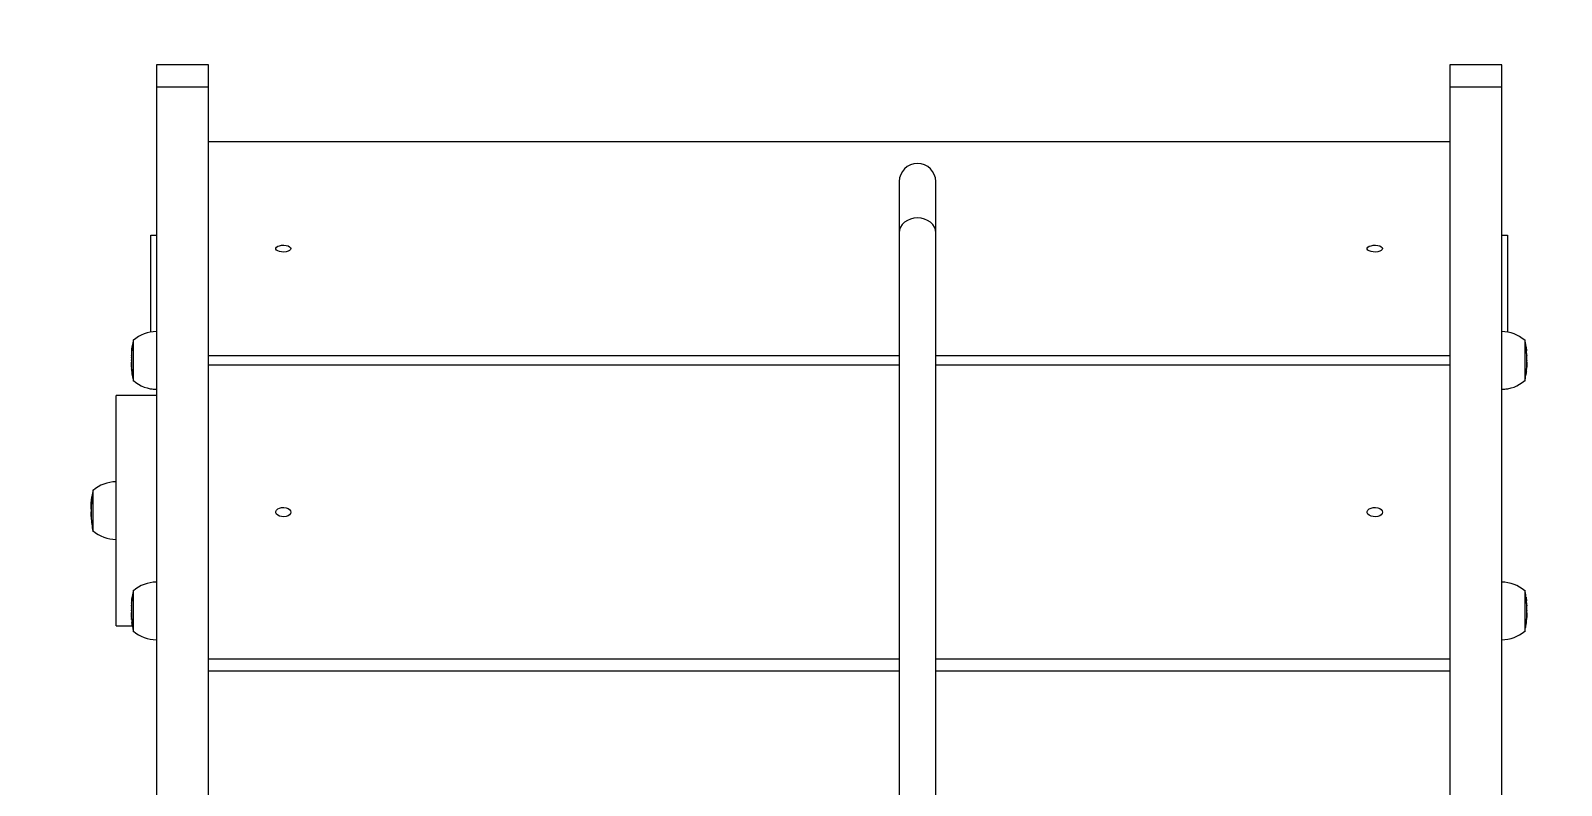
# Model space of a CAD drawing. Header units: millimetres. Extents: x -5010 to 6597, y -5069 to 5109.
# Drawn here: x 2486 to 3283, y 1344 to 1736 of the extents above; entities that cross this region are included whole.
import ezdxf

# ---------------------------------------------------------------- set-up
doc = ezdxf.new("R2010")
doc.units = ezdxf.units.MM
for name, color, linetype in [('DIKOM_ОБЪЕКТ', 7, 'Continuous'), ('DIKOM_РАЗМЕР_ЗОНА', 7, 'Continuous'), ('DIKOM_РАЗМЕР_ОБЪЕКТА', 7, 'Continuous')]:
    doc.layers.add(name, color=color, linetype=linetype)
doc.styles.add('style1', font='arial.ttf', dxfattribs={"width": 0.8})
doc.dimstyles.new('1-50', dxfattribs={"dimtxt": 300, "dimasz": 200, "dimexe": 100, "dimexo": 0, "dimgap": 100, "dimtad": 1, "dimtxsty": 'style1', "dimcen": 200, "dimclrd": 7, "dimclre": 7, "dimclrt": 7, "dimadec": 1, "dimazin": 2, "dimtfac": 1, "dimtmove": 0, "dimatfit": 2, "dimfxl": 0, "dimlwd": 25, "dimlwe": 18, "dimarcsym": 0})

# ---------------------------------------------------------------- blocks, each defined once
blk = doc.blocks.new('*D9')
at = {"layer": 'Defpoints', "color": 0, "transparency": 16777216}
for p in [(291.32, 3608.64), (3201.56, -2426.59), (4391.23, -2426.59)]:
    blk.add_point(p, dxfattribs=at)
at = {"layer": 'DIKOM_РАЗМЕР_ОБЪЕКТА', "color": 7, "lineweight": 18, "transparency": 16777216}
for p, q in [((291.32, 3608.64), (4491.23, 3608.64)), ((3201.56, -2426.59), (4491.23, -2426.59))]:
    blk.add_line(p, q, dxfattribs=at)
at = {"layer": 'DIKOM_РАЗМЕР_ОБЪЕКТА', "color": 7, "lineweight": 25, "transparency": 16777216}
blk.add_line((4391.23, 3408.64), (4391.23, -2226.59), dxfattribs=at)
at = {"layer": 'DIKOM_РАЗМЕР_ОБЪЕКТА', "color": 7, "transparency": 16777216}
for points in [[(4357.9, 3408.64), (4424.56, 3408.64), (4391.23, 3608.64)], [(4357.9, -2226.59), (4424.56, -2226.59), (4391.23, -2426.59)]]:
    blk.add_solid(points, dxfattribs=at)
at = {"layer": 'DIKOM_РАЗМЕР_ОБЪЕКТА', "color": 7, "transparency": 16777216, "insert": (4061.47, 287.26), "char_height": 300, "attachment_point": 5, "rotation": 90, "style": 'style1'}
blk.add_mtext('{\\H1.5x;6000}', dxfattribs=at)
blk = doc.blocks.new('*D11')
at = {"layer": 'Defpoints', "color": 0, "transparency": 16777216}
for p in [(97.81, 5108.64), (2495.56, -4426.59), (6497.47, -4426.59)]:
    blk.add_point(p, dxfattribs=at)
at = {"layer": 'DIKOM_РАЗМЕР_ЗОНА', "color": 7, "lineweight": 18, "transparency": 16777216}
for p, q in [((97.81, 5108.64), (6597.47, 5108.64)), ((2495.56, -4426.59), (6597.47, -4426.59))]:
    blk.add_line(p, q, dxfattribs=at)
at = {"layer": 'DIKOM_РАЗМЕР_ЗОНА', "color": 7, "lineweight": 25, "transparency": 16777216}
blk.add_line((6497.47, 4908.64), (6497.47, -4226.59), dxfattribs=at)
at = {"layer": 'DIKOM_РАЗМЕР_ЗОНА', "color": 7, "transparency": 16777216}
for points in [[(6464.13, 4908.64), (6530.8, 4908.64), (6497.47, 5108.64)], [(6464.13, -4226.59), (6530.8, -4226.59), (6497.47, -4426.59)]]:
    blk.add_solid(points, dxfattribs=at)
at = {"layer": 'DIKOM_РАЗМЕР_ЗОНА', "color": 7, "transparency": 16777216, "insert": (6167.71, -51.55), "char_height": 300, "attachment_point": 5, "rotation": 90, "style": 'style1'}
blk.add_mtext('{\\H1.5x;9500}', dxfattribs=at)

msp = doc.modelspace()

# ---------------------------------------------------------------- linework, layer by layer
at = {"layer": 'DIKOM_ОБЪЕКТ', "color": 7, "linetype": 'Continuous', "lineweight": 15}
for p, q in [((2578.559, 1718.636), (2551.559, 1718.636)), ((2551.559, 1718.636), (2551.559, 1707.1)), ((2578.559, 1707.1), (2578.559, 1718.636)), ((3251.559, 1718.636), (3224.559, 1718.636)), ((3224.559, 1718.636), (3224.559, 1707.1)), ((3251.559, 1707.1), (3251.559, 1718.636)), ((2551.559, 1707.1), (2578.559, 1707.1)), ((2551.559, 1707.1), (2551.559, 563.856)), ((2578.559, 567.272), (2578.559, 1707.1)), ((3224.559, 1707.1), (3251.559, 1707.1)), ((3224.559, 1707.1), (3224.559, 572.229)), ((3251.559, 568.812), (3251.559, 1707.1)), ((3224.559, 1678.48), (2578.559, 1678.48)), ((2938.059, 1657.773), (2938.059, 1631.103)), ((2957.059, 1631.103), (2957.059, 1657.773)), ((2548.559, 1579.439), (2548.559, 1629.851)), ((2548.559, 1629.851), (2551.559, 1629.851)), ((2938.059, 1631.103), (2938.059, 806.881)), ((2957.059, 806.881), (2957.059, 1631.103)), ((3251.559, 1629.851), (3254.559, 1629.851)), ((3254.559, 1629.851), (3254.559, 1579.439)), ((2538.901, 1571.857), (2538.887, 1571.785)), ((2538.91, 1571.857), (2538.901, 1571.857)), ((2538.954, 1572.241), (2538.978, 1572.343)), ((2539.559, 1553.907), (2539.559, 1575.507)), ((3263.559, 1575.507), (3263.559, 1565.577)), ((3264.148, 1572.324), (3264.163, 1572.241)), ((3264.174, 1572.183), (3264.17, 1572.166)), ((3264.216, 1571.838), (3264.224, 1571.838)), ((2538.507, 1566.146), (2538.507, 1566.312)), ((2538.507, 1566.171), (2538.507, 1565.135)), ((2538.507, 1565.054), (2538.507, 1563.99)), ((2538.507, 1563.99), (2538.507, 1563.676)), ((2538.507, 1563.647), (2538.507, 1563.233)), ((2538.509, 1564.618), (2538.508, 1565.049)), ((2538.524, 1567.362), (2538.544, 1567.495)), ((2538.579, 1568.31), (2538.557, 1568.183)), ((2538.581, 1568.639), (2538.605, 1568.764)), ((2578.559, 1567.334), (2938.059, 1567.334)), ((2938.059, 1562.213), (2578.559, 1562.213)), ((2957.059, 1567.334), (3224.559, 1567.334)), ((3224.559, 1562.213), (2957.059, 1562.213)), ((3263.559, 1565.577), (3263.559, 1553.907)), ((3264.52, 1568.744), (3264.535, 1568.639)), ((3264.56, 1568.183), (3264.546, 1568.291)), ((3264.58, 1567.476), (3264.592, 1567.362)), ((3264.611, 1565.177), (3264.611, 1565.335)), ((3264.611, 1564.68), (3264.611, 1564.565)), ((3264.611, 1563.808), (3264.611, 1563.705)), ((3264.612, 1565.336), (3264.612, 1566.182)), ((3264.612, 1566.158), (3264.612, 1566.169)), ((3264.612, 1564.679), (3264.612, 1564.794)), ((3264.612, 1563.858), (3264.612, 1564.679)), ((3264.612, 1563.796), (3264.612, 1563.858)), ((3264.612, 1563.233), (3264.612, 1563.539)), ((2538.575, 1560.875), (2538.572, 1560.919)), ((2538.664, 1559.917), (2538.662, 1559.932)), ((2538.724, 1559.189), (2538.664, 1559.917)), ((2538.699, 1559.721), (2538.753, 1558.697)), ((2538.793, 1558.345), (2538.931, 1557.703)), ((2538.937, 1557.49), (2538.861, 1557.966)), ((2538.938, 1557.481), (2538.937, 1557.49)), ((2538.961, 1557.49), (2538.937, 1557.49)), ((2538.963, 1557.481), (2538.938, 1557.481)), ((3264.211, 1557.585), (3264.302, 1558.511)), ((3264.325, 1558.436), (3264.263, 1557.965)), ((3264.354, 1558.968), (3264.424, 1559.474)), ((3264.389, 1559.064), (3264.365, 1558.795)), ((2551.559, 1546.573), (2530.559, 1546.573)), ((2530.559, 1426.573), (2530.559, 1546.573)), ((2548.559, 1549.851), (2548.559, 1549.976)), ((2549.4, 1549.851), (2548.559, 1549.851)), ((3254.559, 1549.851), (3253.719, 1549.851)), ((3254.559, 1549.976), (3254.559, 1549.851)), ((2517.953, 1491.631), (2517.901, 1491.631)), ((2518.559, 1475.773), (2518.559, 1497.373)), ((2517.507, 1488.048), (2517.507, 1487.835)), ((2517.507, 1487.822), (2517.507, 1487.795)), ((2517.507, 1487.812), (2517.507, 1487.819)), ((2517.507, 1487.771), (2517.507, 1487.806)), ((2517.507, 1487.274), (2517.507, 1486.415)), ((2517.507, 1485.929), (2517.507, 1485.212)), ((2517.507, 1485.212), (2517.507, 1485.105)), ((2517.507, 1485.105), (2517.507, 1485.099)), ((2517.509, 1485.336), (2517.508, 1485.932)), ((2517.511, 1488.292), (2517.513, 1488.62)), ((2517.531, 1483.701), (2517.546, 1483.299)), ((2538.97, 1442.035), (2538.978, 1442.114)), ((2539.559, 1423.587), (2539.559, 1445.187)), ((3263.559, 1445.187), (3263.559, 1436.438)), ((2538.507, 1435.793), (2538.507, 1435.985)), ((2538.507, 1435.821), (2538.507, 1434.893)), ((2538.507, 1434.867), (2538.507, 1433.818)), ((2538.507, 1433.818), (2538.507, 1433.438)), ((2538.509, 1434.506), (2538.508, 1434.865)), ((2538.529, 1436.879), (2538.523, 1437.007)), ((2538.528, 1437.082), (2538.544, 1437.339)), ((2538.579, 1438.143), (2538.562, 1437.915)), ((2538.588, 1438.378), (2538.605, 1438.589)), ((2538.904, 1441.59), (2538.901, 1441.59)), ((3263.559, 1436.438), (3263.559, 1423.587)), ((3264.222, 1441.546), (3264.224, 1441.546)), ((3264.52, 1438.544), (3264.53, 1438.378)), ((3264.556, 1437.915), (3264.546, 1438.098)), ((3264.58, 1437.294), (3264.59, 1437.081)), ((3264.611, 1435.03), (3264.611, 1435.176)), ((3264.611, 1434.522), (3264.611, 1434.427)), ((3264.612, 1435.192), (3264.612, 1435.862)), ((3264.612, 1433.674), (3264.612, 1434.525)), ((2530.559, 1426.573), (2538.99, 1426.573)), ((2538.507, 1433.438), (2538.507, 1432.912)), ((2538.575, 1430.624), (2538.572, 1430.622)), ((2538.664, 1429.817), (2538.662, 1429.831)), ((2538.699, 1429.682), (2538.753, 1428.399)), ((2538.764, 1428.294), (2538.747, 1428.565)), ((2538.793, 1428.058), (2538.931, 1427.694)), ((2538.937, 1427.421), (2538.816, 1427.844)), ((2538.938, 1427.412), (2538.937, 1427.421)), ((2538.97, 1427.421), (2538.937, 1427.421)), ((2538.972, 1427.412), (2538.938, 1427.412)), ((3264.18, 1426.921), (3264.182, 1426.93)), ((3264.182, 1426.93), (3264.302, 1428.464)), ((3264.325, 1428.272), (3264.188, 1426.985)), ((3264.354, 1428.914), (3264.442, 1429.258)), ((3264.402, 1428.86), (3264.365, 1428.631)), ((3264.567, 1431.028), (3264.568, 1431.008)), ((3264.612, 1433.35), (3264.612, 1433.674)), ((3264.612, 1432.912), (3264.612, 1433.332)), ((2578.559, 1409.438), (2938.059, 1409.438)), ((2938.059, 1403.055), (2578.559, 1403.055)), ((2957.059, 1409.438), (3224.559, 1409.438)), ((3224.559, 1403.055), (2957.059, 1403.055))]:
    msp.add_line(p, q, dxfattribs=at)
at = {"layer": 'DIKOM_ОБЪЕКТ', "color": 7, "linetype": 'Continuous', "lineweight": 15, "flags": 128}
for points in [[(2947.559, 1638.914), (2945.706, 1638.764), (2943.924, 1638.319), (2942.281, 1637.597), (2940.842, 1636.626), (2939.66, 1635.442), (2938.782, 1634.092), (2938.242, 1632.627), (2938.059, 1631.103)], [(2957.059, 1631.103), (2956.877, 1632.627), (2956.336, 1634.092), (2955.458, 1635.442), (2954.277, 1636.626), (2952.837, 1637.597), (2951.195, 1638.319), (2949.413, 1638.764), (2947.559, 1638.914)], [(2621.559, 1622.907), (2621.381, 1622.383), (2620.864, 1621.905), (2620.053, 1621.517), (2619.021, 1621.252), (2617.858, 1621.134), (2616.669, 1621.173), (2615.559, 1621.367), (2614.627, 1621.697), (2613.955, 1622.135), (2613.604, 1622.642), (2613.604, 1623.172), (2613.955, 1623.679), (2614.627, 1624.117), (2615.559, 1624.447), (2616.669, 1624.641), (2617.858, 1624.68), (2619.021, 1624.562), (2620.053, 1624.297), (2620.864, 1623.909), (2621.381, 1623.431), (2621.559, 1622.907)], [(3189.559, 1622.907), (3189.382, 1622.383), (3188.864, 1621.905), (3188.053, 1621.517), (3187.021, 1621.252), (3185.858, 1621.134), (3184.669, 1621.173), (3183.559, 1621.367), (3182.627, 1621.697), (3181.955, 1622.135), (3181.604, 1622.642), (3181.604, 1623.172), (3181.955, 1623.679), (3182.627, 1624.117), (3183.559, 1624.447), (3184.669, 1624.641), (3185.858, 1624.68), (3187.021, 1624.562), (3188.053, 1624.297), (3188.864, 1623.909), (3189.382, 1623.431), (3189.559, 1622.907)], [(2621.559, 1485.825), (2621.381, 1485.105), (2620.864, 1484.448), (2620.053, 1483.914), (2619.021, 1483.55), (2617.858, 1483.388), (2616.669, 1483.442), (2615.559, 1483.709), (2614.627, 1484.163), (2613.955, 1484.765), (2613.604, 1485.461), (2613.604, 1486.19), (2613.955, 1486.886), (2614.627, 1487.488), (2615.559, 1487.942), (2616.669, 1488.209), (2617.858, 1488.263), (2619.021, 1488.101), (2620.053, 1487.737), (2620.864, 1487.202), (2621.381, 1486.546), (2621.559, 1485.825)], [(3189.559, 1485.825), (3189.382, 1485.105), (3188.864, 1484.448), (3188.053, 1483.914), (3187.021, 1483.55), (3185.858, 1483.388), (3184.669, 1483.442), (3183.559, 1483.709), (3182.627, 1484.163), (3181.955, 1484.765), (3181.604, 1485.461), (3181.604, 1486.19), (3181.955, 1486.886), (3182.627, 1487.488), (3183.559, 1487.942), (3184.669, 1488.209), (3185.858, 1488.263), (3187.021, 1488.101), (3188.053, 1487.737), (3188.864, 1487.202), (3189.382, 1486.546), (3189.559, 1485.825)]]:
    msp.add_lwpolyline(points, dxfattribs=at)
at = {"layer": 'DIKOM_ОБЪЕКТ', "color": 7, "linetype": 'Continuous', "lineweight": 15}
for centre, radius, start, end in [((2947.559, 1657.773), 9.5, 0, 180), ((2551.719, 1561.031), 18.677, 90.490933, 130.621157), ((3251.399, 1561.031), 18.677, 49.378843, 89.509067), ((2580.342, 1566.182), 41.836, 175.755612, 176.636027), ((2580.342, 1566.182), 41.836, 172.301552, 175.091413), ((2580.342, 1566.182), 41.836, 167.120378, 171.66963), ((3222.776, 1566.182), 41.836, 8.33127, 12.879622), ((3222.776, 1566.182), 41.836, 5.033152, 7.70001), ((3222.776, 1566.182), 41.836, 3.364492, 4.432752), ((2580.342, 1563.233), 41.836, 180, 182.588895), ((2580.342, 1566.182), 41.836, 177.260967, 178.384277), ((3222.776, 1566.182), 41.836, 1.613414, 2.73855), ((3222.776, 1563.233), 41.836, 357.383287, 0), ((3222.776, 1566.182), 41.836, 0, 0.988827), ((2580.342, 1563.233), 41.836, 183.167575, 184.090774), ((2580.342, 1563.233), 41.836, 184.717751, 185.549257), ((2580.342, 1563.233), 41.836, 186.153984, 186.732054), ((2580.342, 1563.233), 41.836, 187.237935, 188.115796), ((2580.342, 1563.233), 41.836, 188.747399, 192.879622), ((2551.719, 1568.384), 18.677, 229.378843, 269.509067), ((3251.399, 1568.384), 18.677, 270.490933, 310.621157), ((3222.776, 1563.233), 41.836, 347.120378, 351.252933), ((3222.776, 1563.233), 41.836, 351.885314, 352.238137), ((3222.776, 1563.233), 41.836, 352.763065, 354.280212), ((3222.776, 1563.233), 41.836, 354.84443, 355.283856), ((3222.776, 1563.233), 41.836, 355.910634, 356.755211), ((2530.719, 1482.897), 18.677, 90.490933, 130.621157), ((2559.342, 1488.048), 41.836, 167.120378, 176.641314), ((2559.342, 1488.048), 41.836, 178.857207, 180), ((2559.342, 1485.099), 41.836, 182.462321, 192.879622), ((2530.719, 1490.25), 18.677, 229.378843, 269.509067), ((2580.342, 1435.862), 41.836, 167.120378, 171.511071), ((2551.719, 1430.71), 18.677, 90.490933, 130.621157), ((3251.399, 1430.71), 18.677, 49.378843, 89.509067), ((3222.776, 1435.862), 41.836, 8.489342, 12.879622), ((2580.342, 1435.862), 41.836, 177.188173, 178.32886), ((2580.342, 1435.862), 41.836, 175.421313, 176.553661), ((2580.342, 1435.862), 41.836, 173.674051, 174.682442), ((3222.776, 1435.862), 41.836, 5.799076, 6.272076), ((3222.776, 1435.862), 41.836, 3.446582, 4.766162), ((3222.776, 1435.862), 41.836, 1.668721, 2.811062), ((3222.776, 1435.862), 41.836, 0, 1.034555), ((2580.342, 1432.912), 41.836, 180, 182.499669), ((2580.342, 1432.912), 41.836, 183.131534, 184.18398), ((2580.342, 1432.912), 41.836, 184.820767, 185.967234), ((2580.342, 1432.912), 41.836, 187.058522, 187.773486), ((2580.342, 1432.912), 41.836, 189.39456, 192.879622), ((3222.776, 1432.912), 41.836, 347.120378, 350.707493), ((3222.776, 1432.912), 41.836, 350.707493, 351.087984), ((3222.776, 1432.912), 41.836, 352.238058, 354.440524), ((3222.776, 1432.912), 41.836, 354.99007, 355.181532), ((3222.776, 1432.912), 41.836, 355.817145, 356.770486), ((3222.776, 1432.912), 41.836, 357.392556, 0), ((2551.719, 1438.064), 18.677, 229.378843, 269.509067), ((3251.399, 1438.064), 18.677, 270.490933, 310.621157)]:
    msp.add_arc(centre, radius, start, end, dxfattribs=at)
for points, knots in [([(2538.818, 1571.132), (2538.795, 1570.931), (2538.757, 1570.598), (2538.708, 1570.141), (2538.67, 1569.778), (2538.641, 1569.496), (2538.626, 1569.346), (2538.624, 1569.315), (2538.624, 1569.304)], [0, 0, 0, 0, 0.2166887, 0.3588373, 0.5009903, 0.6880007, 0.8806946, 1, 1, 1, 1]), ([(2538.66, 1569.758), (2538.662, 1569.781), (2538.665, 1569.819), (2538.686, 1570.024), (2538.711, 1570.248), (2538.743, 1570.545), (2538.775, 1570.84), (2538.797, 1571.034), (2538.806, 1571.106)], [0, 0, 0, 0, 0.2786985, 0.4466567, 0.5832019, 0.7204784, 0.8955489, 1, 1, 1, 1]), ([(2538.806, 1571.106), (2538.821, 1571.229), (2538.85, 1571.479), (2538.884, 1571.729), (2538.901, 1571.857)], [0, 0, 0, 0, 0.4883485, 1, 1, 1, 1]), ([(2538.978, 1572.343), (2538.949, 1572.136), (2538.891, 1571.733), (2538.842, 1571.329), (2538.818, 1571.132)], [0, 0, 0, 0, 0.5122525, 1, 1, 1, 1]), ([(3264.315, 1571.061), (3264.29, 1571.267), (3264.239, 1571.689), (3264.179, 1572.109), (3264.148, 1572.324)], [0, 0, 0, 0, 0.4894052, 1, 1, 1, 1]), ([(3264.224, 1571.838), (3264.241, 1571.708), (3264.275, 1571.453), (3264.305, 1571.197), (3264.32, 1571.072)], [0, 0, 0, 0, 0.5102534, 1, 1, 1, 1]), ([(3264.485, 1569.416), (3264.483, 1569.442), (3264.48, 1569.495), (3264.456, 1569.737), (3264.423, 1570.063), (3264.376, 1570.519), (3264.337, 1570.863), (3264.315, 1571.061)], [0, 0, 0, 0, 0.1783423, 0.3748855, 0.5363594, 0.7344209, 1, 1, 1, 1]), ([(3264.32, 1571.072), (3264.338, 1570.916), (3264.367, 1570.661), (3264.404, 1570.319), (3264.431, 1570.054), (3264.453, 1569.834), (3264.456, 1569.78), (3264.458, 1569.747)], [0, 0, 0, 0, 0.2343347, 0.3806659, 0.5272989, 0.7176223, 1, 1, 1, 1]), ([(2538.513, 1566.907), (2538.509, 1566.413), (2538.505, 1565.863), (2538.509, 1565.313), (2538.509, 1565.256)], [0, 0, 0, 0, 0.8969009, 1, 1, 1, 1]), ([(2538.507, 1564), (2538.508, 1563.901), (2538.508, 1563.704), (2538.518, 1563.225), (2538.527, 1562.872), (2538.531, 1562.692)], [0, 0, 0, 0, 0.3332597, 0.6619933, 1, 1, 1, 1]), ([(2538.523, 1562.655), (2538.52, 1562.806), (2538.514, 1563.086), (2538.508, 1563.429), (2538.506, 1563.665), (2538.507, 1563.724), (2538.508, 1563.752)], [0, 0, 0, 0, 0.2868986, 0.5290098, 0.7711798, 1, 1, 1, 1]), ([(2538.509, 1565.256), (2538.509, 1565.15), (2538.509, 1564.937), (2538.509, 1564.724), (2538.509, 1564.618)], [0, 0, 0, 0, 0.4999037, 1, 1, 1, 1]), ([(2538.53, 1567.042), (2538.525, 1567.019), (2538.515, 1566.974), (2538.514, 1566.929), (2538.513, 1566.907)], [0, 0, 0, 0, 0.4984921, 1, 1, 1, 1]), ([(2538.551, 1561.328), (2538.551, 1561.358), (2538.552, 1561.408), (2538.547, 1561.676), (2538.539, 1562.001), (2538.531, 1562.348), (2538.525, 1562.569), (2538.523, 1562.655)], [0, 0, 0, 0, 0.3018648, 0.4914063, 0.6810494, 0.876402, 1, 1, 1, 1]), ([(2538.544, 1567.495), (2538.541, 1567.422), (2538.536, 1567.271), (2538.532, 1567.12), (2538.53, 1567.042)], [0, 0, 0, 0, 0.4835963, 1, 1, 1, 1]), ([(2538.531, 1562.692), (2538.537, 1562.483), (2538.547, 1562.099), (2538.561, 1561.589), (2538.57, 1561.204), (2538.575, 1560.95), (2538.575, 1560.9), (2538.575, 1560.875)], [0, 0, 0, 0, 0.2252869, 0.4129411, 0.6000969, 0.800092, 1, 1, 1, 1]), ([(2538.55, 1561.341), (2538.55, 1561.336), (2538.551, 1561.304), (2538.551, 1561.317), (2538.551, 1561.328)], [0, 0, 0, 0, 0.1664421, 1, 1, 1, 1]), ([(2538.605, 1568.764), (2538.601, 1568.692), (2538.591, 1568.541), (2538.583, 1568.39), (2538.579, 1568.31)], [0, 0, 0, 0, 0.4760078, 1, 1, 1, 1]), ([(3264.546, 1568.291), (3264.541, 1568.371), (3264.533, 1568.522), (3264.524, 1568.673), (3264.52, 1568.744)], [0, 0, 0, 0, 0.524535, 1, 1, 1, 1]), ([(3264.544, 1560.857), (3264.545, 1560.903), (3264.546, 1560.981), (3264.557, 1561.393), (3264.571, 1561.857), (3264.584, 1562.311), (3264.59, 1562.58), (3264.592, 1562.673)], [0, 0, 0, 0, 0.3033035, 0.5042055, 0.7052256, 0.8981826, 1, 1, 1, 1]), ([(3264.599, 1562.645), (3264.595, 1562.465), (3264.588, 1562.157), (3264.578, 1561.776), (3264.571, 1561.502), (3264.568, 1561.355), (3264.568, 1561.323), (3264.567, 1561.309)], [0, 0, 0, 0, 0.256102, 0.4370405, 0.617793, 0.8434691, 1, 1, 1, 1]), ([(3264.593, 1567.023), (3264.591, 1567.101), (3264.587, 1567.252), (3264.582, 1567.403), (3264.58, 1567.476)], [0, 0, 0, 0, 0.5157651, 1, 1, 1, 1]), ([(3264.592, 1562.673), (3264.598, 1562.904), (3264.606, 1563.303), (3264.612, 1563.706), (3264.611, 1563.835), (3264.611, 1563.873)], [0, 0, 0, 0, 0.4902498, 0.8509727, 1, 1, 1, 1]), ([(3264.605, 1566.924), (3264.604, 1566.941), (3264.602, 1566.973), (3264.596, 1567.006), (3264.593, 1567.023)], [0, 0, 0, 0, 0.5020747, 1, 1, 1, 1]), ([(3264.611, 1563.697), (3264.611, 1563.642), (3264.612, 1563.532), (3264.61, 1563.227), (3264.605, 1562.913), (3264.6, 1562.717), (3264.599, 1562.645)], [0, 0, 0, 0, 0.2895982, 0.5802004, 0.8460227, 1, 1, 1, 1]), ([(3264.611, 1564.565), (3264.611, 1564.655), (3264.611, 1564.757), (3264.611, 1564.961), (3264.611, 1565.075), (3264.611, 1565.177)], [0, 0, 0, 0, 0.4435769, 0.5000968, 1, 1, 1, 1]), ([(2538.618, 1560.248), (2538.616, 1560.26), (2538.604, 1560.32), (2538.625, 1560.38), (2538.641, 1560.427)], [0, 0, 0, 0, 0.2146613, 1, 1, 1, 1]), ([(2538.641, 1560.427), (2538.65, 1560.306), (2538.668, 1560.071), (2538.689, 1559.836), (2538.699, 1559.721)], [0, 0, 0, 0, 0.5130039, 1, 1, 1, 1]), ([(2538.93, 1557.329), (2538.927, 1557.34), (2538.914, 1557.391), (2538.928, 1557.442), (2538.938, 1557.481)], [0, 0, 0, 0, 0.2260536, 1, 1, 1, 1]), ([(2538.931, 1557.703), (2538.944, 1557.607), (2538.974, 1557.398), (2539.006, 1557.188), (2539.023, 1557.074)], [0, 0, 0, 0, 0.4560082, 1, 1, 1, 1]), ([(2539.023, 1557.074), (2539.005, 1557.027), (2538.979, 1556.96), (2538.995, 1556.893), (2539, 1556.873)], [0, 0, 0, 0, 0.700329, 1, 1, 1, 1]), ([(3264.103, 1557.055), (3264.116, 1557.14), (3264.139, 1557.291), (3264.161, 1557.442), (3264.171, 1557.508)], [0, 0, 0, 0, 0.5632054, 1, 1, 1, 1]), ([(3264.119, 1556.873), (3264.123, 1556.887), (3264.141, 1556.948), (3264.12, 1557.008), (3264.103, 1557.055)], [0, 0, 0, 0, 0.2273891, 1, 1, 1, 1]), ([(3264.171, 1557.508), (3264.184, 1557.469), (3264.204, 1557.409), (3264.192, 1557.35), (3264.188, 1557.329)], [0, 0, 0, 0, 0.6575202, 1, 1, 1, 1]), ([(3264.302, 1558.511), (3264.311, 1558.587), (3264.329, 1558.74), (3264.346, 1558.892), (3264.354, 1558.968)], [0, 0, 0, 0, 0.5017473, 1, 1, 1, 1]), ([(3264.338, 1558.668), (3264.337, 1558.63), (3264.334, 1558.573), (3264.329, 1558.495), (3264.327, 1558.456), (3264.325, 1558.436)], [0, 0, 0, 0, 0.4999999, 0.74998, 1, 1, 1, 1]), ([(3264.339, 1558.677), (3264.339, 1558.676), (3264.339, 1558.673), (3264.338, 1558.67), (3264.338, 1558.668)], [0, 0, 0, 0, 0.5446945, 1, 1, 1, 1]), ([(3264.365, 1558.795), (3264.361, 1558.774), (3264.355, 1558.741), (3264.346, 1558.701), (3264.341, 1558.685), (3264.339, 1558.677)], [0, 0, 0, 0, 0.4997087, 0.7497396, 1, 1, 1, 1]), ([(3264.449, 1559.955), (3264.455, 1560.027), (3264.467, 1560.178), (3264.479, 1560.329), (3264.485, 1560.408)], [0, 0, 0, 0, 0.4773366, 1, 1, 1, 1]), ([(3264.466, 1559.792), (3264.468, 1559.806), (3264.477, 1559.861), (3264.461, 1559.915), (3264.449, 1559.955)], [0, 0, 0, 0, 0.26661, 1, 1, 1, 1]), ([(3264.485, 1560.408), (3264.496, 1560.361), (3264.519, 1560.267), (3264.491, 1560.173), (3264.478, 1560.126)], [0, 0, 0, 0, 0.5000807, 1, 1, 1, 1]), ([(2517.539, 1489.68), (2517.531, 1489.356), (2517.514, 1488.708), (2517.534, 1488.06), (2517.544, 1487.737)], [0, 0, 0, 0, 0.5000938, 1, 1, 1, 1]), ([(2517.526, 1489.302), (2517.528, 1489.367), (2517.531, 1489.493), (2517.536, 1489.619), (2517.539, 1489.68)], [0, 0, 0, 0, 0.5157459, 1, 1, 1, 1]), ([(2517.579, 1488.417), (2517.567, 1488.741), (2517.543, 1489.389), (2517.563, 1490.036), (2517.573, 1490.36)], [0, 0, 0, 0, 0.4999091, 1, 1, 1, 1]), ([(2517.573, 1490.36), (2517.577, 1490.427), (2517.585, 1490.553), (2517.594, 1490.679), (2517.599, 1490.738)], [0, 0, 0, 0, 0.5243137, 1, 1, 1, 1]), ([(2517.599, 1490.738), (2517.588, 1490.415), (2517.567, 1489.767), (2517.592, 1489.119), (2517.605, 1488.795)], [0, 0, 0, 0, 0.5000845, 1, 1, 1, 1]), ([(2517.624, 1490.323), (2517.626, 1490.518), (2517.63, 1490.805), (2517.662, 1491.326), (2517.695, 1491.741), (2517.742, 1492.205), (2517.781, 1492.502), (2517.804, 1492.671)], [0, 0, 0, 0, 0.3342918, 0.4935228, 0.6243622, 0.7848236, 1, 1, 1, 1]), ([(2517.643, 1489.973), (2517.636, 1490.023), (2517.626, 1490.105), (2517.624, 1490.263), (2517.624, 1490.323)], [0, 0, 0, 0, 0.6176012, 1, 1, 1, 1]), ([(2517.798, 1492.481), (2517.78, 1492.35), (2517.751, 1492.137), (2517.715, 1491.787), (2517.688, 1491.461), (2517.666, 1491.095), (2517.66, 1490.853), (2517.66, 1490.721), (2517.66, 1490.696)], [0, 0, 0, 0, 0.219669, 0.3568523, 0.4942955, 0.6727024, 0.9374248, 1, 1, 1, 1]), ([(2517.66, 1490.696), (2517.662, 1490.592), (2517.665, 1490.427), (2517.686, 1490.362), (2517.711, 1490.401), (2517.743, 1490.557), (2517.775, 1490.784), (2517.797, 1490.945), (2517.806, 1491.005)], [0, 0, 0, 0, 0.2786935, 0.4466972, 0.5832185, 0.7205045, 0.8955704, 1, 1, 1, 1]), ([(2517.818, 1490.772), (2517.795, 1490.603), (2517.757, 1490.324), (2517.709, 1490.047), (2517.678, 1489.935), (2517.667, 1489.953), (2517.663, 1489.958)], [0, 0, 0, 0, 0.3814317, 0.6316767, 0.8819281, 1, 1, 1, 1]), ([(2517.895, 1493.12), (2517.877, 1493.011), (2517.843, 1492.799), (2517.813, 1492.586), (2517.798, 1492.481)], [0, 0, 0, 0, 0.510193, 1, 1, 1, 1]), ([(2517.804, 1492.671), (2517.829, 1492.843), (2517.879, 1493.195), (2517.939, 1493.546), (2517.97, 1493.725)], [0, 0, 0, 0, 0.4894317, 1, 1, 1, 1]), ([(2517.806, 1491.005), (2517.82, 1491.107), (2517.851, 1491.316), (2517.884, 1491.524), (2517.901, 1491.631)], [0, 0, 0, 0, 0.4883957, 1, 1, 1, 1]), ([(2517.978, 1491.782), (2517.949, 1491.609), (2517.891, 1491.273), (2517.842, 1490.936), (2517.818, 1490.772)], [0, 0, 0, 0, 0.512234, 1, 1, 1, 1]), ([(2517.901, 1491.631), (2517.891, 1491.879), (2517.872, 1492.375), (2517.887, 1492.872), (2517.895, 1493.12)], [0, 0, 0, 0, 0.5001042, 1, 1, 1, 1]), ([(2517.97, 1493.725), (2517.957, 1493.401), (2517.929, 1492.753), (2517.962, 1492.106), (2517.978, 1491.782)], [0, 0, 0, 0, 0.4998651, 1, 1, 1, 1]), ([(2517.513, 1488.288), (2517.509, 1487.565), (2517.505, 1486.758), (2517.509, 1485.951), (2517.509, 1485.868)], [0, 0, 0, 0, 0.8969073, 1, 1, 1, 1]), ([(2517.507, 1485.225), (2517.508, 1485.056), (2517.509, 1484.717), (2517.518, 1484.169), (2517.527, 1483.859), (2517.531, 1483.701)], [0, 0, 0, 0, 0.3319146, 0.6612891, 1, 1, 1, 1]), ([(2517.523, 1483.924), (2517.52, 1484.059), (2517.514, 1484.306), (2517.508, 1484.719), (2517.507, 1484.996), (2517.507, 1485.112), (2517.507, 1485.122)], [0, 0, 0, 0, 0.3608327, 0.6653121, 0.9699106, 1, 1, 1, 1]), ([(2517.509, 1485.868), (2517.509, 1485.78), (2517.508, 1485.602), (2517.509, 1485.425), (2517.509, 1485.336)], [0, 0, 0, 0, 0.4998452, 1, 1, 1, 1]), ([(2517.513, 1488.62), (2517.514, 1488.734), (2517.516, 1488.962), (2517.522, 1489.189), (2517.526, 1489.302)], [0, 0, 0, 0, 0.5020626, 1, 1, 1, 1]), ([(2517.53, 1487.359), (2517.525, 1487.513), (2517.515, 1487.823), (2517.514, 1488.133), (2517.513, 1488.288)], [0, 0, 0, 0, 0.4984862, 1, 1, 1, 1]), ([(2517.537, 1483.544), (2517.534, 1483.599), (2517.53, 1483.698), (2517.525, 1483.854), (2517.523, 1483.924)], [0, 0, 0, 0, 0.5485393, 1, 1, 1, 1]), ([(2517.544, 1487.737), (2517.542, 1487.676), (2517.536, 1487.55), (2517.532, 1487.424), (2517.53, 1487.359)], [0, 0, 0, 0, 0.48378, 1, 1, 1, 1]), ([(2517.605, 1488.795), (2517.601, 1488.735), (2517.591, 1488.609), (2517.583, 1488.483), (2517.579, 1488.417)], [0, 0, 0, 0, 0.4759494, 1, 1, 1, 1]), ([(2538.978, 1442.114), (2538.949, 1441.911), (2538.891, 1441.514), (2538.842, 1441.116), (2538.818, 1440.922)], [0, 0, 0, 0, 0.5122864, 1, 1, 1, 1]), ([(3264.315, 1440.826), (3264.29, 1441.029), (3264.239, 1441.444), (3264.179, 1441.858), (3264.148, 1442.07)], [0, 0, 0, 0, 0.4894433, 1, 1, 1, 1]), ([(2538.513, 1436.575), (2538.509, 1436.144), (2538.505, 1435.664), (2538.509, 1435.183), (2538.509, 1435.134)], [0, 0, 0, 0, 0.8969073, 1, 1, 1, 1]), ([(2538.507, 1433.82), (2538.508, 1433.74), (2538.508, 1433.578), (2538.518, 1433.134), (2538.527, 1432.789), (2538.531, 1432.614)], [0, 0, 0, 0, 0.3297472, 0.6601789, 1, 1, 1, 1]), ([(2538.509, 1435.134), (2538.509, 1435.029), (2538.509, 1434.82), (2538.509, 1434.61), (2538.509, 1434.506)], [0, 0, 0, 0, 0.4998085, 1, 1, 1, 1]), ([(2538.53, 1436.893), (2538.525, 1436.84), (2538.515, 1436.734), (2538.514, 1436.628), (2538.513, 1436.575)], [0, 0, 0, 0, 0.4985044, 1, 1, 1, 1]), ([(2538.544, 1437.339), (2538.541, 1437.267), (2538.536, 1437.119), (2538.532, 1436.97), (2538.53, 1436.893)], [0, 0, 0, 0, 0.4837481, 1, 1, 1, 1]), ([(2538.605, 1438.589), (2538.601, 1438.518), (2538.591, 1438.369), (2538.583, 1438.221), (2538.579, 1438.143)], [0, 0, 0, 0, 0.4760468, 1, 1, 1, 1]), ([(2538.818, 1440.922), (2538.795, 1440.724), (2538.757, 1440.396), (2538.708, 1439.927), (2538.67, 1439.545), (2538.648, 1439.297), (2538.642, 1439.215), (2538.641, 1439.203)], [0, 0, 0, 0, 0.3019627, 0.5000799, 0.6981961, 0.9588143, 1, 1, 1, 1]), ([(2538.669, 1439.52), (2538.669, 1439.531), (2538.671, 1439.574), (2538.687, 1439.742), (2538.711, 1439.985), (2538.743, 1440.295), (2538.775, 1440.588), (2538.797, 1440.78), (2538.806, 1440.851)], [0, 0, 0, 0, 0.0749202, 0.2903452, 0.4654464, 0.641532, 0.8659686, 1, 1, 1, 1]), ([(2538.806, 1440.851), (2538.821, 1440.972), (2538.85, 1441.218), (2538.884, 1441.465), (2538.901, 1441.59)], [0, 0, 0, 0, 0.4884236, 1, 1, 1, 1]), ([(3264.224, 1441.546), (3264.241, 1441.417), (3264.275, 1441.166), (3264.305, 1440.915), (3264.32, 1440.792)], [0, 0, 0, 0, 0.51017, 1, 1, 1, 1]), ([(3264.467, 1439.338), (3264.463, 1439.389), (3264.452, 1439.513), (3264.423, 1439.824), (3264.376, 1440.287), (3264.337, 1440.629), (3264.315, 1440.826)], [0, 0, 0, 0, 0.1493244, 0.3690343, 0.6385705, 1, 1, 1, 1]), ([(3264.32, 1440.792), (3264.338, 1440.637), (3264.367, 1440.385), (3264.403, 1440.037), (3264.427, 1439.8), (3264.434, 1439.706), (3264.437, 1439.67)], [0, 0, 0, 0, 0.3778916, 0.6138951, 0.8503694, 1, 1, 1, 1]), ([(3264.546, 1438.098), (3264.541, 1438.176), (3264.533, 1438.324), (3264.524, 1438.473), (3264.52, 1438.544)], [0, 0, 0, 0, 0.5244956, 1, 1, 1, 1]), ([(3264.593, 1436.848), (3264.591, 1436.925), (3264.587, 1437.074), (3264.582, 1437.222), (3264.58, 1437.294)], [0, 0, 0, 0, 0.5159928, 1, 1, 1, 1]), ([(3264.605, 1436.615), (3264.604, 1436.654), (3264.602, 1436.732), (3264.596, 1436.809), (3264.593, 1436.848)], [0, 0, 0, 0, 0.5020434, 1, 1, 1, 1]), ([(3264.611, 1434.427), (3264.611, 1434.516), (3264.611, 1434.617), (3264.611, 1434.817), (3264.611, 1434.929), (3264.611, 1435.03)], [0, 0, 0, 0, 0.4434136, 0.4999908, 1, 1, 1, 1]), ([(2538.523, 1432.531), (2538.52, 1432.679), (2538.514, 1432.951), (2538.508, 1433.27), (2538.506, 1433.459), (2538.507, 1433.526), (2538.508, 1433.51), (2538.508, 1433.507)], [0, 0, 0, 0, 0.2690967, 0.4962758, 0.7234487, 0.9380909, 1, 1, 1, 1]), ([(2538.551, 1431.071), (2538.551, 1431.124), (2538.552, 1431.211), (2538.547, 1431.522), (2538.539, 1431.872), (2538.531, 1432.227), (2538.525, 1432.446), (2538.523, 1432.531)], [0, 0, 0, 0, 0.3018411, 0.4914047, 0.6810997, 0.8764294, 1, 1, 1, 1]), ([(2538.531, 1432.614), (2538.537, 1432.406), (2538.547, 1432.024), (2538.561, 1431.49), (2538.57, 1431.066), (2538.575, 1430.76), (2538.575, 1430.669), (2538.575, 1430.624)], [0, 0, 0, 0, 0.225253, 0.4129273, 0.6000911, 0.8000819, 1, 1, 1, 1]), ([(2538.547, 1431.086), (2538.548, 1431.058), (2538.55, 1431.011), (2538.551, 1431.053), (2538.551, 1431.071)], [0, 0, 0, 0, 0.5736962, 1, 1, 1, 1]), ([(2538.625, 1429.86), (2538.619, 1429.921), (2538.603, 1430.094), (2538.626, 1430.267), (2538.641, 1430.377)], [0, 0, 0, 0, 0.3583534, 1, 1, 1, 1]), ([(2538.641, 1430.377), (2538.65, 1430.258), (2538.668, 1430.027), (2538.689, 1429.795), (2538.699, 1429.682)], [0, 0, 0, 0, 0.5130353, 1, 1, 1, 1]), ([(2538.753, 1428.399), (2538.758, 1428.355), (2538.764, 1428.289), (2538.773, 1428.203), (2538.777, 1428.164), (2538.779, 1428.144)], [0, 0, 0, 0, 0.4997269, 0.7496572, 1, 1, 1, 1]), ([(2538.779, 1428.144), (2538.78, 1428.143), (2538.78, 1428.14), (2538.78, 1428.137), (2538.78, 1428.135)], [0, 0, 0, 0, 0.5262975, 1, 1, 1, 1]), ([(2538.78, 1428.135), (2538.782, 1428.123), (2538.785, 1428.104), (2538.789, 1428.078), (2538.792, 1428.064), (2538.793, 1428.058)], [0, 0, 0, 0, 0.4998856, 0.7499729, 1, 1, 1, 1]), ([(2538.948, 1426.857), (2538.936, 1426.949), (2538.912, 1427.134), (2538.929, 1427.32), (2538.938, 1427.412)], [0, 0, 0, 0, 0.5001769, 1, 1, 1, 1]), ([(2538.931, 1427.694), (2538.944, 1427.6), (2538.974, 1427.393), (2539.006, 1427.187), (2539.023, 1427.075)], [0, 0, 0, 0, 0.4561092, 1, 1, 1, 1]), ([(2539.015, 1426.41), (2539.002, 1426.494), (2538.979, 1426.643), (2538.957, 1426.792), (2538.948, 1426.857)], [0, 0, 0, 0, 0.5631197, 1, 1, 1, 1]), ([(2539.023, 1427.075), (2539.007, 1426.964), (2538.974, 1426.743), (2539.002, 1426.521), (2539.015, 1426.41)], [0, 0, 0, 0, 0.5001568, 1, 1, 1, 1]), ([(3264.102, 1426.433), (3264.115, 1426.522), (3264.143, 1426.721), (3264.118, 1426.919), (3264.103, 1427.03)], [0, 0, 0, 0, 0.4431967, 1, 1, 1, 1]), ([(3264.103, 1427.03), (3264.116, 1427.114), (3264.139, 1427.262), (3264.161, 1427.411), (3264.171, 1427.476)], [0, 0, 0, 0, 0.5631197, 1, 1, 1, 1]), ([(3264.171, 1427.476), (3264.183, 1427.384), (3264.207, 1427.198), (3264.189, 1427.013), (3264.18, 1426.921)], [0, 0, 0, 0, 0.5001807, 1, 1, 1, 1]), ([(3264.302, 1428.464), (3264.311, 1428.539), (3264.329, 1428.689), (3264.346, 1428.839), (3264.354, 1428.914)], [0, 0, 0, 0, 0.5019006, 1, 1, 1, 1]), ([(3264.338, 1428.563), (3264.337, 1428.515), (3264.334, 1428.443), (3264.329, 1428.346), (3264.327, 1428.297), (3264.325, 1428.272)], [0, 0, 0, 0, 0.4998566, 0.7499424, 1, 1, 1, 1]), ([(3264.339, 1428.572), (3264.339, 1428.57), (3264.339, 1428.567), (3264.338, 1428.564), (3264.338, 1428.563)], [0, 0, 0, 0, 0.5269172, 1, 1, 1, 1]), ([(3264.365, 1428.631), (3264.361, 1428.619), (3264.355, 1428.601), (3264.346, 1428.581), (3264.341, 1428.575), (3264.339, 1428.572)], [0, 0, 0, 0, 0.4997223, 0.7497309, 1, 1, 1, 1]), ([(3264.449, 1429.886), (3264.455, 1429.957), (3264.467, 1430.106), (3264.479, 1430.255), (3264.485, 1430.333)], [0, 0, 0, 0, 0.4773927, 1, 1, 1, 1]), ([(3264.46, 1429.397), (3264.466, 1429.466), (3264.479, 1429.629), (3264.46, 1429.792), (3264.449, 1429.886)], [0, 0, 0, 0, 0.4230496, 1, 1, 1, 1]), ([(3264.485, 1430.333), (3264.498, 1430.222), (3264.516, 1430.064), (3264.499, 1429.906), (3264.494, 1429.859)], [0, 0, 0, 0, 0.7026371, 1, 1, 1, 1]), ([(3264.544, 1430.581), (3264.545, 1430.659), (3264.546, 1430.787), (3264.557, 1431.254), (3264.571, 1431.748), (3264.584, 1432.21), (3264.59, 1432.477), (3264.592, 1432.569)], [0, 0, 0, 0, 0.3032956, 0.5042246, 0.705222, 0.8981535, 1, 1, 1, 1]), ([(3264.549, 1430.651), (3264.547, 1430.6), (3264.543, 1430.499), (3264.544, 1430.554), (3264.544, 1430.581)], [0, 0, 0, 0, 0.5000918, 1, 1, 1, 1]), ([(3264.599, 1432.496), (3264.595, 1432.317), (3264.588, 1432.01), (3264.578, 1431.607), (3264.571, 1431.3), (3264.568, 1431.113), (3264.568, 1431.052), (3264.567, 1431.028)], [0, 0, 0, 0, 0.2560947, 0.437055, 0.6178315, 0.8434859, 1, 1, 1, 1]), ([(3264.592, 1432.569), (3264.598, 1432.793), (3264.606, 1433.183), (3264.612, 1433.551), (3264.611, 1433.657), (3264.611, 1433.687)], [0, 0, 0, 0, 0.4907739, 0.8518797, 1, 1, 1, 1]), ([(3264.611, 1433.452), (3264.611, 1433.411), (3264.612, 1433.329), (3264.61, 1433.056), (3264.605, 1432.759), (3264.6, 1432.567), (3264.599, 1432.496)], [0, 0, 0, 0, 0.2896499, 0.5802083, 0.8460165, 1, 1, 1, 1])]:
    msp.add_open_spline(points, degree=3, knots=knots, dxfattribs=at)

# ---------------------------------------------------------------- dimensions: what is measured, and where the dimension line sits
at = {"layer": 'DIKOM_РАЗМЕР_ЗОНА'}
dim = msp.add_linear_dim(base=(6497.466, -4426.587), p1=(97.814, 5108.638), p2=(2495.559, -4426.587), angle=90, text='{\\H1.5x;9500}', dimstyle='1-50', dxfattribs=at)
dim.commit()
dim.dimension.update_dxf_attribs({"geometry": '*D11', "text_midpoint": (6497.466, -51.549), "dimtype": 160})
at = {"layer": 'DIKOM_РАЗМЕР_ОБЪЕКТА'}
dim = msp.add_linear_dim(base=(4391.229, -2426.587), p1=(291.325, 3608.638), p2=(3201.559, -2426.587), angle=90, text='{\\H1.5x;6000}', dimstyle='1-50', dxfattribs=at)
dim.commit()
dim.dimension.update_dxf_attribs({"geometry": '*D9', "text_midpoint": (4391.229, 287.258), "dimtype": 160})

doc.saveas('drawing.dxf')
